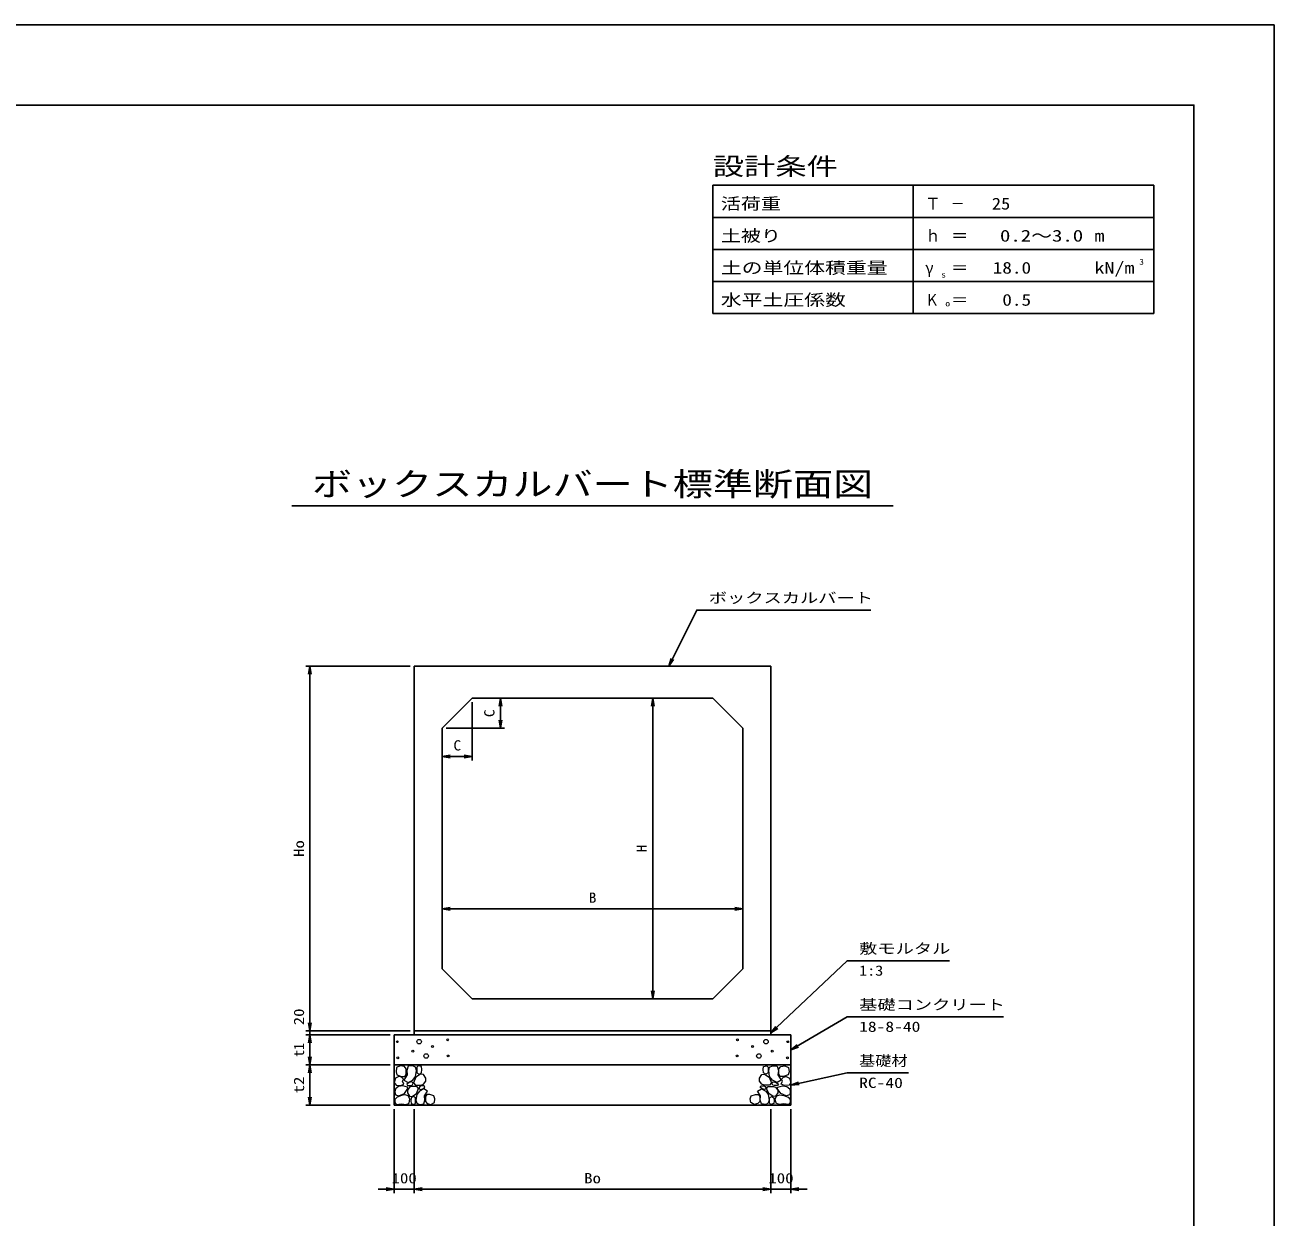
# Model space of a CAD drawing. Units: millimetres at full size. Extents: x 0 to 16820, y 0 to 11880.
# Drawn here: x 10588 to 16820, y 5931 to 11880 of the extents above; entities that cross this region are included whole.
import ezdxf
from ezdxf.enums import TextEntityAlignment as Align

# ---------------------------------------------------------------- set-up
doc = ezdxf.new("R2010")
doc.units = ezdxf.units.MM
for name, color, linetype, lineweight in [('D-DCR-HCHn', 4, 'Continuous', 9), ('D-STR-DIM', 7, 'Continuous', 25), ('D-STR-STRn', 1, 'Continuous', 25), ('D-STR-TXT', 7, 'Continuous', 25), ('D-TTL', 2, 'Continuous', 25), ('D-TTL-FRAM', 2, 'Continuous', 25), ('D-TTL-LINE', 7, 'Continuous', 25), ('D-TTL-TXT', 7, 'Continuous', 25)]:
    doc.layers.add(name, color=color, linetype=linetype, lineweight=lineweight)
doc.styles.add('ＭＳ ゴシック', font='')
doc.styles.get('ＭＳ ゴシック').set_extended_font_data('MS Gothic')

# ---------------------------------------------------------------- blocks, each defined once
blk = doc.blocks.new('open_arrow')
at = {"color": 0, "linetype": 'Continuous', "lineweight": -2}
blk.add_lwpolyline([(7.5, 1.25), (0, 0), (7.5, -1.25)], dxfattribs=at)

msp = doc.modelspace()

# ---------------------------------------------------------------- linework, layer by layer
at = {"layer": 'D-DCR-HCHn'}
for points in [[(12481.198, 6681.594), (12460.395, 6686.217), (12441.904, 6676.971), (12439.592, 6656.168), (12444.215, 6639.988), (12467.33, 6633.053), (12483.51, 6633.053), (12490.444, 6644.611), (12490.444, 6670.037)], [(12499.69, 6683.906), (12492.756, 6663.102), (12495.067, 6639.988), (12478.887, 6614.562), (12499.69, 6603.005), (12522.805, 6614.562), (12536.673, 6633.053), (12541.296, 6663.102), (12536.673, 6679.283), (12522.805, 6686.217)], [(12543.608, 6679.283), (12543.608, 6651.545), (12555.165, 6644.611), (12566.722, 6651.545), (12569.034, 6667.725), (12566.722, 6681.594), (12550.542, 6686.217)], [(14296.392, 6679.283), (14296.392, 6651.545), (14284.835, 6644.611), (14273.278, 6651.545), (14270.966, 6667.725), (14273.278, 6681.594), (14289.458, 6686.217)], [(14340.31, 6683.906), (14347.244, 6663.102), (14344.933, 6639.988), (14361.113, 6614.562), (14340.31, 6603.005), (14317.195, 6614.562), (14303.327, 6633.053), (14298.704, 6663.102), (14303.327, 6679.283), (14317.195, 6686.217)], [(14358.802, 6681.594), (14379.605, 6686.217), (14398.096, 6676.971), (14400.408, 6656.168), (14395.785, 6639.988), (14372.67, 6633.053), (14356.49, 6633.053), (14349.556, 6644.611), (14349.556, 6670.037)], [(12437.281, 6623.808), (12430.346, 6603.005), (12439.592, 6589.136), (12462.707, 6586.824), (12478.488, 6593.599), (12471.952, 6609.939), (12476.575, 6619.185), (12467.33, 6628.431), (12453.461, 6633.053)], [(12538.985, 6628.431), (12527.427, 6600.693), (12536.673, 6589.136), (12564.411, 6589.136), (12575.968, 6593.759), (12587.525, 6609.939), (12587.525, 6623.808), (12575.968, 6642.299), (12562.099, 6644.611)], [(14301.015, 6628.431), (14312.573, 6600.693), (14303.327, 6589.136), (14275.589, 6589.136), (14264.032, 6593.759), (14252.475, 6609.939), (14252.475, 6623.808), (14264.032, 6642.299), (14277.901, 6644.611)], [(14402.719, 6623.808), (14409.654, 6603.005), (14400.408, 6589.136), (14377.293, 6586.824), (14361.512, 6593.599), (14368.048, 6609.939), (14363.425, 6619.185), (14372.67, 6628.431), (14386.539, 6633.053)], [(12481.155, 6547.009), (12498.277, 6572.692), (12496.137, 6579.112), (12472.594, 6585.533), (12451.192, 6583.393), (12436.21, 6570.551), (12434.07, 6555.57), (12436.21, 6540.588), (12453.332, 6536.308)], [(12504.313, 6603.005), (12492.756, 6593.759), (12497.379, 6586.824), (12513.559, 6586.824), (12520.493, 6589.136), (12525.116, 6598.382), (12518.182, 6605.316)], [(12541.082, 6547.009), (12551.783, 6572.692), (12543.222, 6583.393), (12517.539, 6583.393), (12506.838, 6579.112), (12496.137, 6564.131), (12496.137, 6551.289), (12506.838, 6534.167), (12519.679, 6532.027)], [(12577.466, 6495.643), (12583.886, 6514.905), (12581.746, 6536.308), (12596.728, 6559.85), (12577.466, 6570.551), (12556.063, 6559.85), (12543.222, 6542.728), (12538.941, 6514.905), (12543.222, 6499.924), (12556.063, 6493.503)], [(12573.185, 6570.551), (12583.886, 6579.112), (12579.606, 6585.533), (12564.624, 6585.533), (12558.204, 6583.393), (12553.923, 6574.832), (12560.344, 6568.411)], [(14262.534, 6495.643), (14256.114, 6514.905), (14258.254, 6536.308), (14243.272, 6559.85), (14262.534, 6570.551), (14283.937, 6559.85), (14296.778, 6542.728), (14301.059, 6514.905), (14296.778, 6499.924), (14283.937, 6493.503)], [(14266.815, 6570.551), (14256.114, 6579.112), (14260.394, 6585.533), (14275.376, 6585.533), (14281.796, 6583.393), (14286.077, 6574.832), (14279.656, 6568.411)], [(14298.918, 6547.009), (14288.217, 6572.692), (14296.778, 6583.393), (14322.461, 6583.393), (14333.162, 6579.112), (14343.863, 6564.131), (14343.863, 6551.289), (14333.162, 6534.167), (14320.321, 6532.027)], [(14335.687, 6603.005), (14347.244, 6593.759), (14342.621, 6586.824), (14326.441, 6586.824), (14319.507, 6589.136), (14314.884, 6598.382), (14321.818, 6605.316)], [(14358.845, 6547.009), (14341.723, 6572.692), (14343.863, 6579.112), (14367.406, 6585.533), (14388.808, 6583.393), (14403.79, 6570.551), (14405.93, 6555.57), (14403.79, 6540.588), (14386.668, 6536.308)], [(12489.716, 6493.503), (12504.698, 6499.924), (12508.978, 6521.326), (12500.417, 6536.308), (12485.435, 6540.588), (12466.173, 6538.448), (12444.771, 6529.887), (12434.07, 6517.045), (12434.07, 6502.064), (12440.49, 6493.503), (12466.173, 6495.643)], [(12536.801, 6499.924), (12536.801, 6525.606), (12526.1, 6532.027), (12515.399, 6525.606), (12513.259, 6510.625), (12515.399, 6497.783), (12530.381, 6493.503)], [(12594.588, 6497.783), (12613.85, 6493.503), (12630.972, 6502.064), (12633.112, 6521.326), (12628.831, 6536.308), (12607.429, 6542.728), (12592.447, 6542.728), (12586.027, 6532.027), (12586.027, 6508.484)], [(14245.412, 6497.783), (14226.15, 6493.503), (14209.028, 6502.064), (14206.888, 6521.326), (14211.169, 6536.308), (14232.571, 6542.728), (14247.553, 6542.728), (14253.973, 6532.027), (14253.973, 6508.484)], [(14303.199, 6499.924), (14303.199, 6525.606), (14313.9, 6532.027), (14324.601, 6525.606), (14326.741, 6510.625), (14324.601, 6497.783), (14309.619, 6493.503)], [(14350.284, 6493.503), (14335.302, 6499.924), (14331.022, 6521.326), (14339.583, 6536.308), (14354.565, 6540.588), (14373.827, 6538.448), (14395.229, 6529.887), (14405.93, 6517.045), (14405.93, 6502.064), (14399.51, 6493.503), (14373.827, 6495.643)]]:
    msp.add_lwpolyline(points, close=True, dxfattribs=at)
for centre, radius in [((12446.091, 6806.145), 4.5), ((12555.004, 6806.145), 11.25), ((12697.197, 6815.221), 4.5), ((14142.803, 6815.221), 4.5), ((14284.996, 6806.145), 11.25), ((14393.909, 6806.145), 4.5), ((12447.803, 6725.879), 4.5), ((12523.437, 6758.641), 4.5), ((12589.996, 6734.955), 11.25), ((12621.563, 6782.459), 4.5), ((12698.909, 6734.955), 4.5), ((14141.091, 6734.955), 4.5), ((14218.437, 6782.459), 4.5), ((14250.004, 6734.955), 11.25), ((14316.563, 6758.641), 4.5), ((14392.197, 6725.879), 4.5)]:
    msp.add_circle(centre, radius, dxfattribs=at)
at = {"layer": 'D-STR-DIM'}
for p, q in [((12510, 8680), (11990, 8680)), ((12010, 8680), (12010, 6860)), ((12820, 8500), (12820, 8210)), ((12840, 8520), (12980, 8520)), ((12960, 8370), (12960, 8520)), ((13720, 7020), (13720, 8520)), ((12690, 8370), (12980, 8370)), ((12670, 8350), (12670, 8210)), ((12820, 8230), (12670, 8230)), ((12670, 7470), (14170, 7470)), ((12010, 6940), (12010, 6760)), ((12510, 6860), (11990, 6860)), ((12510, 6860), (11990, 6860)), ((12410, 6840), (11990, 6840)), ((12410, 6840), (11990, 6840)), ((12010, 6840), (12010, 6690)), ((12410, 6690), (11990, 6690)), ((12410, 6690), (11990, 6690)), ((12010, 6690), (12010, 6490)), ((12410, 6490), (11990, 6490)), ((12430, 6470), (12430, 6050)), ((12530, 6470), (12530, 6050)), ((12530, 6470), (12530, 6050)), ((14310, 6470), (14310, 6050)), ((14310, 6470), (14310, 6050)), ((14410, 6470), (14410, 6050)), ((12610, 6070), (12350, 6070)), ((12530, 6070), (14310, 6070)), ((14230, 6070), (14490, 6070))]:
    msp.add_line(p, q, dxfattribs=at)
at = {"layer": 'D-STR-STRn'}
for p, q in [((12530, 8680), (14310, 8680)), ((12530, 6860), (12530, 8680)), ((14310, 8680), (14310, 6860)), ((12820, 8520), (12670, 8370)), ((12820, 8520), (14020, 8520)), ((14170, 8370), (14020, 8520)), ((12670, 7170), (12670, 8370)), ((14170, 8370), (14170, 7170)), ((12670, 7170), (12820, 7020)), ((14020, 7020), (14170, 7170)), ((14020, 7020), (12820, 7020)), ((12530, 6860), (12530, 6840)), ((14310, 6860), (12530, 6860)), ((14310, 6860), (14310, 6840)), ((12430, 6490), (12430, 6840)), ((12430, 6840), (14410, 6840)), ((14410, 6840), (14410, 6490)), ((12430, 6690), (14410, 6690)), ((12430, 6490), (14410, 6490))]:
    msp.add_line(p, q, dxfattribs=at)
at = {"layer": 'D-STR-TXT'}
for points in [[(13800, 8680), (13940, 8960), (13980, 8960), (14808.376, 8960)], [(14310, 6850), (14690, 7210), (14730, 7210), (15200.558, 7210)], [(14410, 6765), (14690, 6930), (14730, 6930), (15470.609, 6930)], [(14410, 6590), (14690, 6650), (14730, 6650), (14995.888, 6650)]]:
    msp.add_lwpolyline(points, dxfattribs=at)
at = {"layer": 'D-TTL'}
for points in [[(0, 0), (16820, 0), (16820, 11880), (0, 11880)], [(400, 400), (16420, 400), (16420, 11480), (400, 11480)]]:
    msp.add_lwpolyline(points, close=True, dxfattribs=at)
at = {"layer": 'D-TTL-FRAM'}
for p, q in [((16220, 11080), (14020, 11080)), ((14020, 11080), (14020, 10440)), ((16220, 11080), (16220, 10440)), ((16220, 10440), (14020, 10440))]:
    msp.add_line(p, q, dxfattribs=at)
at = {"layer": 'D-TTL-LINE'}
for p, q in [((15020, 11080), (15020, 10440)), ((16220, 10920), (14020, 10920)), ((16220, 10760), (14020, 10760)), ((16220, 10600), (14020, 10600))]:
    msp.add_line(p, q, dxfattribs=at)
at = {"layer": 'D-TTL-TXT'}
msp.add_line((11920, 9480), (14920, 9480), dxfattribs=at)

# ---------------------------------------------------------------- block references
at = {"layer": 'D-STR-DIM', "xscale": 5.33, "yscale": 5.33}
for p, rotation in [((12010, 8680), 270), ((12960, 8520), 270), ((13720, 8520), 270), ((12960, 8370), 90), ((12820, 8230), 180), ((14170, 7470), 180), ((13720, 7020), 90), ((12010, 6860), 90), ((12010, 6860), 90), ((12010, 6840), 270), ((12010, 6840), 270), ((12010, 6690), 90), ((12010, 6690), 270), ((12010, 6490), 90), ((12430, 6070), 180), ((14310, 6070), 180), ((14310, 6070), 180)]:
    msp.add_blockref('open_arrow', p, dxfattribs=dict(at, rotation=rotation))
for p in [(12670, 8230), (12670, 7470), (12530, 6070), (12530, 6070), (14410, 6070)]:
    msp.add_blockref('open_arrow', p, dxfattribs=at)
at = {"layer": 'D-STR-TXT', "xscale": 5.33, "yscale": 5.33}
for p, rotation in [((13800, 8680), 63.4), ((14310, 6850), 43.5), ((14410, 6765), 30.5), ((14410, 6590), 12.1)]:
    msp.add_blockref('open_arrow', p, dxfattribs=dict(at, rotation=rotation))

# ---------------------------------------------------------------- texts
at = {"layer": 'D-STR-DIM', "style": 'ＭＳ ゴシック'}
for s, width, p in [('C', 1.1, (12905, 8445)), ('Ho', 1.2, (11955, 7770)), ('H', 1.05, (13665, 7770)), ('20', 1.2, (11955, 6930)), ('t2', 1.2, (11955, 6590))]:
    msp.add_text(s, height=51.32, rotation=90, dxfattribs=dict(at, width=width)).set_placement(p, align=Align.MIDDLE_CENTER)
for s, width, p in [('C', 1.1, (12745, 8285)), ('B', 1.1, (13420, 7525)), ('100', 1.2, (12480, 6125)), ('Bo', 1.2, (13420, 6125)), ('100', 1.2, (14360, 6125))]:
    msp.add_text(s, height=51.32, dxfattribs=dict(at, width=width)).set_placement(p, align=Align.MIDDLE_CENTER)
msp.add_text('t1', height=51.32, rotation=90, dxfattribs=at).set_placement((11955, 6765), align=Align.MIDDLE_CENTER)
at = {"layer": 'D-STR-TXT', "style": 'ＭＳ ゴシック'}
for s, width, p in [('ボックスカルバート', 1.3, (14000, 8980)), ('敷モルタル', 1.3, (14750, 7230)), ('1:3', 1.15, (14750, 7120)), ('基礎コンクリート', 1.3, (14750, 6950)), ('18-8-40', 1.25, (14750, 6840)), ('基礎材', 1.15, (14750, 6670)), ('RC-40', 1.25, (14750, 6560))]:
    msp.add_text(s, height=51.32, dxfattribs=dict(at, width=width)).set_placement(p, align=Align.BOTTOM_LEFT)
at = {"layer": 'D-TTL-TXT', "style": 'ＭＳ ゴシック'}
for s, height, width, p in [('設計条件', 87.98, 1.3, (14020, 11104)), ('活荷重', 58.65, 1.25, (14060, 10941.333)), ('Ｔ', 58.65, 0.95, (15080, 10941.333)), ('－', 58.65, 0.85, (15208, 10941.333)), ('土被り', 58.65, 1.25, (14060, 10781.333)), ('ｈ', 58.65, 0.95, (15080, 10781.333)), ('＝', 58.65, 1.1, (15208, 10781.333)), ('m', 58.65, 1.25, (15924, 10781.333)), ('土の単位体積重量', 58.65, 1.3, (14060, 10621.333)), ('γ', 58.65, 0.95, (15080, 10621.333)), ('＝', 58.65, 1.1, (15208, 10621.333)), ('kN/m', 58.65, 1.25, (15924, 10621.333)), ('3', 29.33, 1.15, (16148, 10674.667)), ('s', 29.33, 1.15, (15160, 10610.667)), ('水平土圧係数', 58.65, 1.3, (14060, 10461.333)), ('Ｋ', 58.65, 0.85, (15080, 10461.333)), ('o', 29.33, 1.2, (15180, 10466.667)), ('＝', 58.65, 1.1, (15208, 10461.333))]:
    msp.add_text(s, height=height, dxfattribs=dict(at, width=width)).set_placement(p, align=Align.BOTTOM_LEFT)
for s, width, p in [('25', 1.15, (15504.041, 10941.333)), ('0.2～3.0', 1.3, (15867.898, 10781.333)), ('18.0', 1.2, (15608, 10621.333)), ('0.5', 1.2, (15608, 10461.333))]:
    msp.add_text(s, height=58.65, dxfattribs=dict(at, width=width)).set_placement(p, align=Align.BOTTOM_RIGHT)
at = {"layer": 'D-TTL-TXT', "style": 'ＭＳ ゴシック', "width": 1.25}
msp.add_text('ボックスカルバート標準断面図', height=117.3, dxfattribs=at).set_placement((13420, 9495), align=Align.BOTTOM_CENTER)

doc.saveas('drawing.dxf')
